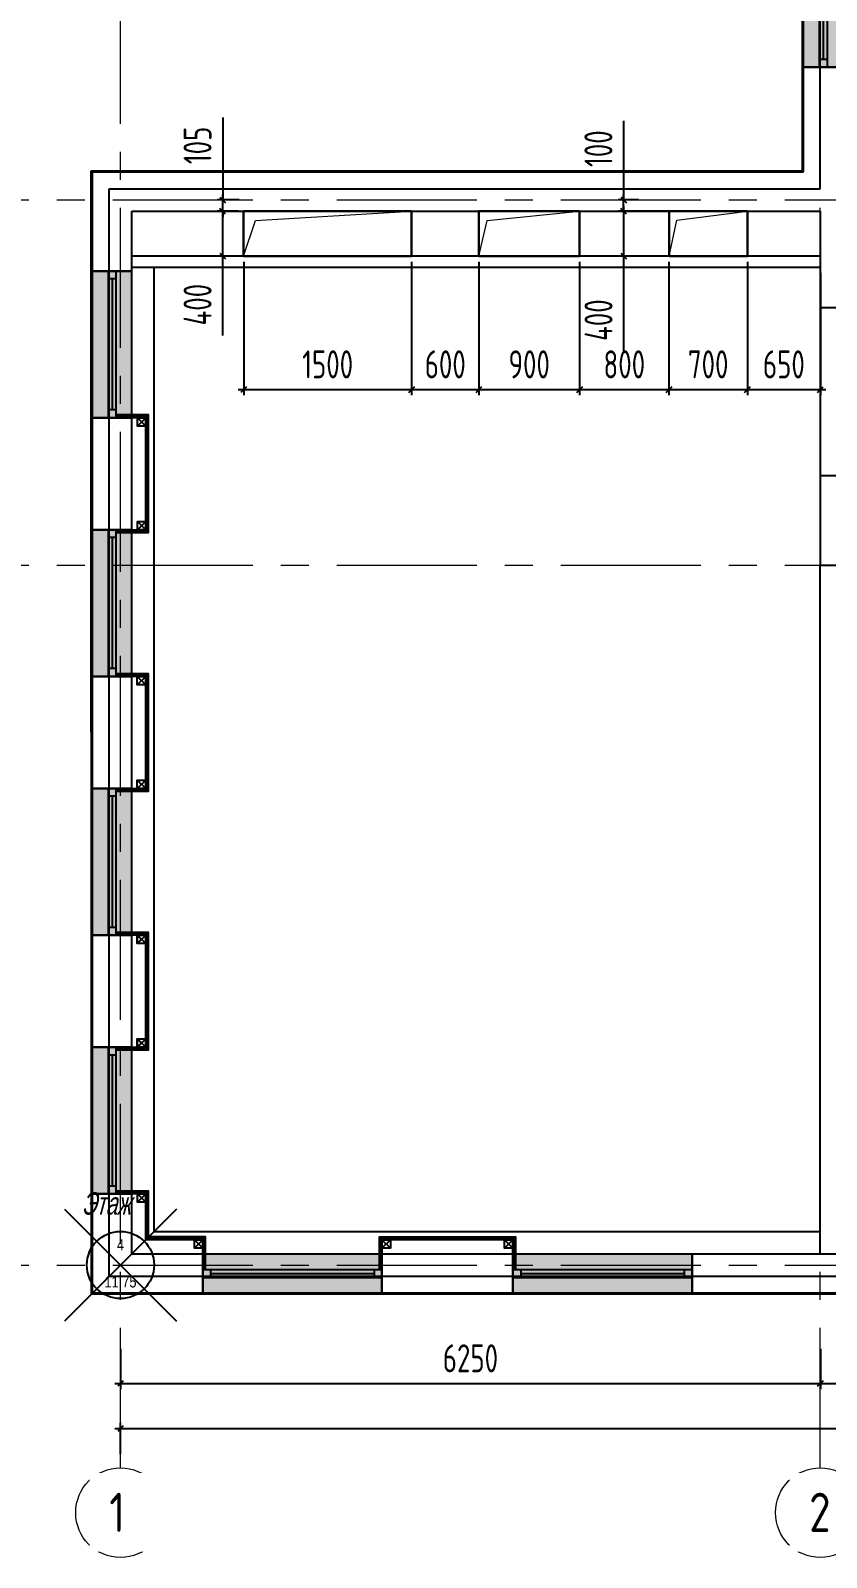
# Model space of a CAD drawing. Header units: millimetres. Extents: x -185251 to 7892985, y -102157 to 319855.
# Drawn here: x -169419 to -162312, y 184578 to 198212 of the extents above; entities that cross this region are included whole.
import ezdxf
from ezdxf.enums import TextEntityAlignment as Align

# ---------------------------------------------------------------- set-up
doc = ezdxf.new("R2010")
doc.units = ezdxf.units.MM
doc.header["$LTSCALE"] = 10
doc.linetypes.add('CENTER', pattern=[2, 1.25, -0.25, 0.25, -0.25])
for name, color, linetype, lineweight in [('013', 7, 'Continuous', 13), ('АР_Оси', 142, 'Continuous', 9), ('АР_Оси размеры', 142, 'Continuous', 9)]:
    doc.layers.add(name, color=color, linetype=linetype, lineweight=lineweight)
doc.layers.add('Aks_реперные_точки', color=7, linetype='Continuous')
doc.layers.add('Архитектура', color=251, linetype='Continuous')
doc.layers.get('0').off()
doc.layers.get('0').freeze()
doc.styles.add('Aks_ВЫНОСКИ', font='ARIALN.TTF', dxfattribs={"width": 0.8, "oblique": 15})
doc.styles.add('ГОСТ 2.304', font='isocpeur.ttf', dxfattribs={"width": 0.7})
doc.dimstyles.new('СПДС', dxfattribs={"dimscale": 100, "dimtxt": 2.5, "dimasz": 0.5, "dimexe": 0.5, "dimexo": 1, "dimgap": 1, "dimtad": 1, "dimdec": 0, "dimrnd": 5, "dimtxsty": 'ГОСТ 2.304', "dimblk": 'OBLIQUE', "dimcen": 2.5, "dimdle": 0.5, "dimadec": 0, "dimazin": 2, "dimtfac": 0.75, "dimtdec": 0, "dimtmove": 1, "dimatfit": 3, "dimfxl": 1, "dimtolj": 1, "dimarcsym": 1})

# ---------------------------------------------------------------- blocks, each defined once
blk = doc.blocks.new('_Oblique')
at = {"color": 0, "linetype": 'ByBlock', "lineweight": -2}
blk.add_line((-0.5, -0.5), (0.5, 0.5), dxfattribs=at)
blk = doc.blocks.new('*D289')
at = {"layer": 'Defpoints', "color": 0, "ltscale": 100, "transparency": 16777216}
for p in [(-168616, 186541), (-162366, 186541), (-162366, 186131)]:
    blk.add_point(p, dxfattribs=at)
at = {"layer": 'АР_Оси размеры', "color": 0, "lineweight": -2, "ltscale": 100, "transparency": 16777216}
for p, q in [((-168616, 186441), (-168616, 186081)), ((-162366, 186441), (-162366, 186081)), ((-168666, 186131), (-162316, 186131))]:
    blk.add_line(p, q, dxfattribs=at)
at = {"layer": 'АР_Оси размеры', "color": 0, "lineweight": -2, "ltscale": 100, "transparency": 16777216, "xscale": 50, "yscale": 50, "zscale": 50, "rotation": 180}
blk.add_blockref('_Oblique', (-168616, 186131), dxfattribs=at)
at = {"layer": 'АР_Оси размеры', "color": 0, "lineweight": -2, "ltscale": 100, "transparency": 16777216, "xscale": 50, "yscale": 50, "zscale": 50}
blk.add_blockref('_Oblique', (-162366, 186131), dxfattribs=at)
at = {"layer": 'АР_Оси размеры', "color": 0, "ltscale": 100, "transparency": 16777216, "insert": (-165491, 186356), "char_height": 250, "attachment_point": 5, "style": 'ГОСТ 2.304'}
blk.add_mtext('\\A1;6250', dxfattribs=at)
blk = doc.blocks.new('*D290')
at = {"layer": 'Defpoints', "color": 0, "ltscale": 100, "transparency": 16777216}
for p in [(-155716, 186954), (-162366, 186541), (-155716, 186131)]:
    blk.add_point(p, dxfattribs=at)
at = {"layer": 'АР_Оси размеры', "color": 0, "lineweight": -2, "ltscale": 100, "transparency": 16777216}
for p, q in [((-155716, 186854), (-155716, 186081)), ((-162366, 186441), (-162366, 186081)), ((-162416, 186131), (-155666, 186131))]:
    blk.add_line(p, q, dxfattribs=at)
at = {"layer": 'АР_Оси размеры', "color": 0, "lineweight": -2, "ltscale": 100, "transparency": 16777216, "xscale": 50, "yscale": 50, "zscale": 50, "rotation": 180}
blk.add_blockref('_Oblique', (-162366, 186131), dxfattribs=at)
at = {"layer": 'АР_Оси размеры', "color": 0, "lineweight": -2, "ltscale": 100, "transparency": 16777216, "xscale": 50, "yscale": 50, "zscale": 50}
blk.add_blockref('_Oblique', (-155716, 186131), dxfattribs=at)
at = {"layer": 'АР_Оси размеры', "color": 0, "ltscale": 100, "transparency": 16777216, "insert": (-159041, 186356), "char_height": 250, "attachment_point": 5, "style": 'ГОСТ 2.304'}
blk.add_mtext('\\A1;6650', dxfattribs=at)
blk = doc.blocks.new('*D301')
at = {"layer": 'Defpoints', "color": 0, "ltscale": 100, "transparency": 16777216}
for p in [(-100201, 185729), (-168616, 185403), (-100201, 185403)]:
    blk.add_point(p, dxfattribs=at)
at = {"layer": 'АР_Оси размеры', "color": 0, "lineweight": -2, "ltscale": 100, "transparency": 16777216}
for p, q in [((-168666, 185729), (-100151, 185729)), ((-168616, 185503), (-168616, 185779)), ((-100201, 185503), (-100201, 185779))]:
    blk.add_line(p, q, dxfattribs=at)
at = {"layer": 'АР_Оси размеры', "color": 0, "lineweight": -2, "ltscale": 100, "transparency": 16777216, "xscale": 50, "yscale": 50, "zscale": 50, "rotation": 180}
blk.add_blockref('_Oblique', (-168616, 185729), dxfattribs=at)
at = {"layer": 'АР_Оси размеры', "color": 0, "lineweight": -2, "ltscale": 100, "transparency": 16777216, "xscale": 50, "yscale": 50, "zscale": 50}
blk.add_blockref('_Oblique', (-100201, 185729), dxfattribs=at)
at = {"layer": 'АР_Оси размеры', "color": 0, "ltscale": 100, "transparency": 16777216, "insert": (-134409, 185954), "char_height": 250, "attachment_point": 5, "style": 'ГОСТ 2.304'}
blk.add_mtext('\\A1;68415', dxfattribs=at)
blk = doc.blocks.new('A$Ce02d65bd')
at = {"ltscale": 100}
for points in [[(0, 0), (0, 75), (75, 75), (75, 0), (0, 0)], [(0, 0), (75, 75)], [(0, 75), (75, 0)]]:
    blk.add_lwpolyline(points, dxfattribs=at)
blk = doc.blocks.new('*U40')
at = {"true_color": 0xffffff}
h = blk.add_hatch(color=7, dxfattribs=at)
h.dxf.hatch_style = 1
h.paths.add_polyline_path([(-1600, -140), (0, -140), (0, 220), (-1600, 220)])
at = {"lineweight": 30}
for p, q in [((-1600, -140), (-1600, 220)), ((0, -140), (0, 220))]:
    blk.add_line(p, q, dxfattribs=at)
for p, q in [((0, 220), (-1600, 220)), ((-1600, 70), (0, 70)), ((-1600, 0), (0, 0)), ((-1530, 0), (-1530, 70)), ((-1530, 35), (-70, 35)), ((-70, 0), (-70, 70)), ((-1600, -140), (0, -140)), ((-1600, -140), (-1600, -140)), ((-1600, -140), (-1600, -140)), ((0, -140), (0, -140)), ((0, -140), (0, -140))]:
    blk.add_line(p, q)
blk = doc.blocks.new('*U104')
at = {"true_color": 0xffffff}
h = blk.add_hatch(color=7, dxfattribs=at)
h.dxf.hatch_style = 1
h.paths.add_polyline_path([(-1310, 140), (0, 140), (0, -220), (-1310, -220)])
at = {"lineweight": 30}
for p, q in [((-1310, 140), (-1310, -220)), ((0, 140), (0, -220))]:
    blk.add_line(p, q, dxfattribs=at)
for p, q in [((-1310, 140), (0, 140)), ((-1310, 140), (-1310, 140)), ((-1310, 140), (-1310, 140)), ((0, 140), (0, 140)), ((0, 140), (0, 140)), ((-1310, 0), (0, 0)), ((-1310, -70), (0, -70)), ((-1240, 0), (-1240, -70)), ((-1240, -35), (-70, -35)), ((-70, 0), (-70, -70)), ((0, -220), (-1310, -220))]:
    blk.add_line(p, q)
blk = doc.blocks.new('*U103')
at = {"true_color": 0xffffff}
h = blk.add_hatch(color=7, dxfattribs=at)
h.dxf.hatch_style = 1
h.paths.add_polyline_path([(-1600, 140), (0, 140), (0, -220), (-1600, -220)])
at = {"lineweight": 30}
for p, q in [((-1600, 140), (-1600, -220)), ((0, 140), (0, -220))]:
    blk.add_line(p, q, dxfattribs=at)
for p, q in [((-1600, 140), (0, 140)), ((-1600, 140), (-1600, 140)), ((-1600, 140), (-1600, 140)), ((0, 140), (0, 140)), ((0, 140), (0, 140)), ((-1600, 0), (0, 0)), ((-1600, -70), (0, -70)), ((-1530, 0), (-1530, -70)), ((-1530, -35), (-70, -35)), ((-70, 0), (-70, -70)), ((0, -220), (-1600, -220))]:
    blk.add_line(p, q)
blk = doc.blocks.new('Aks_Реперная_Точка')
at = {"layer": 'Aks_реперные_точки', "linetype": 'ByBlock'}
for p, q in [((5, 5), (-5, -5)), ((-5, 5), (5, -5))]:
    blk.add_line(p, q, dxfattribs=at)
blk.add_circle((0, 0), 3, dxfattribs=at)
at = {"layer": 'Aks_реперные_точки', "linetype": 'ByBlock', "style": 'Aks_ВЫНОСКИ', "oblique": 15, "width": 0.8}
blk.add_text('Этаж', height=2, dxfattribs=at).set_placement((-3.5, 4.5))
at = {"layer": 'Aks_реперные_точки', "linetype": 'ByBlock', "style": 'Aks_ВЫНОСКИ'}
blk.add_attdef('Floor', text='', height=1, dxfattribs=at).set_placement((0, 1), align=Align.BOTTOM_CENTER)
blk.add_attdef('Elevation', text='', height=1, dxfattribs=at).set_placement((0, -1), align=Align.TOP_CENTER)
blk = doc.blocks.new('*D485')
at = {"layer": '013', "color": 0, "linetype": 'ByBlock', "lineweight": -2, "transparency": 16777216}
for p, q in [((-167516, 196148), (-167516, 194956)), ((-166016, 196148), (-166016, 194956)), ((-167566, 195006), (-165966, 195006))]:
    blk.add_line(p, q, dxfattribs=at)
at = {"layer": 'Defpoints', "color": 0, "linetype": 'ByBlock', "transparency": 16777216}
for p in [(-167516, 196198), (-166016, 196198), (-166016, 195006)]:
    blk.add_point(p, dxfattribs=at)
at = {"layer": '013', "color": 0, "linetype": 'ByBlock', "lineweight": -2, "transparency": 16777216, "xscale": 50, "yscale": 50, "zscale": 50, "rotation": 180}
blk.add_blockref('_Oblique', (-167516, 195006), dxfattribs=at)
at = {"layer": '013', "color": 0, "linetype": 'ByBlock', "lineweight": -2, "transparency": 16777216, "xscale": 50, "yscale": 50, "zscale": 50}
blk.add_blockref('_Oblique', (-166016, 195006), dxfattribs=at)
at = {"layer": '013', "color": 0, "linetype": 'ByBlock', "transparency": 16777216, "insert": (-166766, 195231), "char_height": 250, "attachment_point": 5, "style": 'ГОСТ 2.304'}
blk.add_mtext('\\A1;1500', dxfattribs=at)
blk = doc.blocks.new('*D486')
at = {"layer": '013', "color": 0, "linetype": 'ByBlock', "lineweight": -2, "transparency": 16777216}
for p, q in [((-167703, 196148), (-167703, 196648)), ((-167566, 196598), (-167753, 196598)), ((-167566, 196198), (-167753, 196198)), ((-167703, 195489), (-167703, 196198))]:
    blk.add_line(p, q, dxfattribs=at)
at = {"layer": 'Defpoints', "color": 0, "linetype": 'ByBlock', "transparency": 16777216}
for p in [(-167703, 196598), (-167516, 196598), (-167516, 196198)]:
    blk.add_point(p, dxfattribs=at)
at = {"layer": '013', "color": 0, "linetype": 'ByBlock', "lineweight": -2, "transparency": 16777216, "xscale": 50, "yscale": 50, "zscale": 50}
for p, rotation in [((-167703, 196598), 90), ((-167703, 196198), 270)]:
    blk.add_blockref('_Oblique', p, dxfattribs=dict(at, rotation=rotation))
at = {"layer": '013', "color": 0, "linetype": 'ByBlock', "transparency": 16777216, "insert": (-167928, 195764), "char_height": 250, "attachment_point": 5, "rotation": 90, "style": 'ГОСТ 2.304'}
blk.add_mtext('\\A1;400', dxfattribs=at)
blk = doc.blocks.new('*D487')
at = {"layer": '013', "color": 0, "linetype": 'ByBlock', "lineweight": -2, "transparency": 16777216}
for p, q in [((-165416, 196148), (-165416, 194956)), ((-164516, 196148), (-164516, 194956)), ((-165466, 195006), (-164466, 195006))]:
    blk.add_line(p, q, dxfattribs=at)
at = {"layer": 'Defpoints', "color": 0, "linetype": 'ByBlock', "transparency": 16777216}
for p in [(-165416, 196198), (-164516, 196198), (-164516, 195006)]:
    blk.add_point(p, dxfattribs=at)
at = {"layer": '013', "color": 0, "linetype": 'ByBlock', "lineweight": -2, "transparency": 16777216, "xscale": 50, "yscale": 50, "zscale": 50, "rotation": 180}
blk.add_blockref('_Oblique', (-165416, 195006), dxfattribs=at)
at = {"layer": '013', "color": 0, "linetype": 'ByBlock', "lineweight": -2, "transparency": 16777216, "xscale": 50, "yscale": 50, "zscale": 50}
blk.add_blockref('_Oblique', (-164516, 195006), dxfattribs=at)
at = {"layer": '013', "color": 0, "linetype": 'ByBlock', "transparency": 16777216, "insert": (-164966, 195231), "char_height": 250, "attachment_point": 5, "style": 'ГОСТ 2.304'}
blk.add_mtext('\\A1;900', dxfattribs=at)
blk = doc.blocks.new('*D488')
at = {"layer": '013', "color": 0, "linetype": 'ByBlock', "lineweight": -2, "transparency": 16777216}
for p, q in [((-163718, 196148), (-163718, 194956)), ((-163018, 196148), (-163018, 194956)), ((-163768, 195006), (-162968, 195006))]:
    blk.add_line(p, q, dxfattribs=at)
at = {"layer": 'Defpoints', "color": 0, "linetype": 'ByBlock', "transparency": 16777216}
for p in [(-163718, 196198), (-163018, 196198), (-163018, 195006)]:
    blk.add_point(p, dxfattribs=at)
at = {"layer": '013', "color": 0, "linetype": 'ByBlock', "lineweight": -2, "transparency": 16777216, "xscale": 50, "yscale": 50, "zscale": 50, "rotation": 180}
blk.add_blockref('_Oblique', (-163718, 195006), dxfattribs=at)
at = {"layer": '013', "color": 0, "linetype": 'ByBlock', "lineweight": -2, "transparency": 16777216, "xscale": 50, "yscale": 50, "zscale": 50}
blk.add_blockref('_Oblique', (-163018, 195006), dxfattribs=at)
at = {"layer": '013', "color": 0, "linetype": 'ByBlock', "transparency": 16777216, "insert": (-163368, 195231), "char_height": 250, "attachment_point": 5, "style": 'ГОСТ 2.304'}
blk.add_mtext('\\A1;700', dxfattribs=at)
blk = doc.blocks.new('*D489')
at = {"layer": '013', "color": 0, "linetype": 'ByBlock', "lineweight": -2, "transparency": 16777216}
for p, q in [((-164122, 196148), (-164122, 196648)), ((-163068, 196598), (-164172, 196598)), ((-163068, 196198), (-164172, 196198)), ((-164122, 195351), (-164122, 196198))]:
    blk.add_line(p, q, dxfattribs=at)
at = {"layer": 'Defpoints', "color": 0, "linetype": 'ByBlock', "transparency": 16777216}
for p in [(-164122, 196598), (-163018, 196598), (-163018, 196198)]:
    blk.add_point(p, dxfattribs=at)
at = {"layer": '013', "color": 0, "linetype": 'ByBlock', "lineweight": -2, "transparency": 16777216, "xscale": 50, "yscale": 50, "zscale": 50}
for p, rotation in [((-164122, 196598), 90), ((-164122, 196198), 270)]:
    blk.add_blockref('_Oblique', p, dxfattribs=dict(at, rotation=rotation))
at = {"layer": '013', "color": 0, "linetype": 'ByBlock', "transparency": 16777216, "insert": (-164347, 195626), "char_height": 250, "attachment_point": 5, "rotation": 90, "style": 'ГОСТ 2.304'}
blk.add_mtext('\\A1;400', dxfattribs=at)
blk = doc.blocks.new('*D580')
at = {"layer": '013', "color": 0, "linetype": 'ByBlock', "lineweight": -2, "transparency": 16777216}
for p, q in [((-167703, 197435), (-167703, 196699)), ((-167703, 196699), (-167703, 196749)), ((-167555, 196699), (-167753, 196699)), ((-167703, 196596), (-167703, 196699)), ((-167703, 196596), (-167703, 196699)), ((-167566, 196596), (-167753, 196596)), ((-167703, 196596), (-167703, 196546))]:
    blk.add_line(p, q, dxfattribs=at)
at = {"layer": 'Defpoints', "color": 0, "linetype": 'ByBlock', "transparency": 16777216}
for p in [(-167703, 196699), (-167505, 196699), (-167516, 196596)]:
    blk.add_point(p, dxfattribs=at)
at = {"layer": '013', "color": 0, "linetype": 'ByBlock', "lineweight": -2, "transparency": 16777216, "xscale": 50, "yscale": 50, "zscale": 50}
for p, rotation in [((-167703, 196699), 270), ((-167703, 196596), 90)]:
    blk.add_blockref('_Oblique', p, dxfattribs=dict(at, rotation=rotation))
at = {"layer": '013', "color": 0, "linetype": 'ByBlock', "transparency": 16777216, "insert": (-167928, 197186), "char_height": 250, "attachment_point": 5, "rotation": 90, "style": 'ГОСТ 2.304'}
blk.add_mtext('\\A1;105', dxfattribs=at)
blk = doc.blocks.new('*D581')
at = {"layer": '013', "color": 0, "linetype": 'ByBlock', "lineweight": -2, "transparency": 16777216}
for p, q in [((-166016, 196148), (-166016, 194956)), ((-165416, 196148), (-165416, 194956)), ((-166066, 195006), (-165366, 195006))]:
    blk.add_line(p, q, dxfattribs=at)
at = {"layer": 'Defpoints', "color": 0, "linetype": 'ByBlock', "transparency": 16777216}
for p in [(-166016, 196198), (-165416, 196198), (-165416, 195006)]:
    blk.add_point(p, dxfattribs=at)
at = {"layer": '013', "color": 0, "linetype": 'ByBlock', "lineweight": -2, "transparency": 16777216, "xscale": 50, "yscale": 50, "zscale": 50, "rotation": 180}
blk.add_blockref('_Oblique', (-166016, 195006), dxfattribs=at)
at = {"layer": '013', "color": 0, "linetype": 'ByBlock', "lineweight": -2, "transparency": 16777216, "xscale": 50, "yscale": 50, "zscale": 50}
blk.add_blockref('_Oblique', (-165416, 195006), dxfattribs=at)
at = {"layer": '013', "color": 0, "linetype": 'ByBlock', "transparency": 16777216, "insert": (-165716, 195231), "char_height": 250, "attachment_point": 5, "style": 'ГОСТ 2.304'}
blk.add_mtext('\\A1;600', dxfattribs=at)
blk = doc.blocks.new('*D582')
at = {"layer": '013', "color": 0, "linetype": 'ByBlock', "lineweight": -2, "transparency": 16777216}
for p, q in [((-164516, 196148), (-164516, 194956)), ((-163718, 196148), (-163718, 194956)), ((-164566, 195006), (-163668, 195006))]:
    blk.add_line(p, q, dxfattribs=at)
at = {"layer": 'Defpoints', "color": 0, "linetype": 'ByBlock', "transparency": 16777216}
for p in [(-164516, 196198), (-163718, 196198), (-163718, 195006)]:
    blk.add_point(p, dxfattribs=at)
at = {"layer": '013', "color": 0, "linetype": 'ByBlock', "lineweight": -2, "transparency": 16777216, "xscale": 50, "yscale": 50, "zscale": 50, "rotation": 180}
blk.add_blockref('_Oblique', (-164516, 195006), dxfattribs=at)
at = {"layer": '013', "color": 0, "linetype": 'ByBlock', "lineweight": -2, "transparency": 16777216, "xscale": 50, "yscale": 50, "zscale": 50}
blk.add_blockref('_Oblique', (-163718, 195006), dxfattribs=at)
at = {"layer": '013', "color": 0, "linetype": 'ByBlock', "transparency": 16777216, "insert": (-164117, 195231), "char_height": 250, "attachment_point": 5, "style": 'ГОСТ 2.304'}
blk.add_mtext('\\A1;800', dxfattribs=at)
blk = doc.blocks.new('*D583')
at = {"layer": '013', "color": 0, "linetype": 'ByBlock', "lineweight": -2, "transparency": 16777216}
for p, q in [((-163018, 196148), (-163018, 194956)), ((-162366, 196047), (-162366, 194956)), ((-163068, 195006), (-162316, 195006))]:
    blk.add_line(p, q, dxfattribs=at)
at = {"layer": 'Defpoints', "color": 0, "linetype": 'ByBlock', "transparency": 16777216}
for p in [(-163018, 196198), (-162366, 196097), (-162366, 195006)]:
    blk.add_point(p, dxfattribs=at)
at = {"layer": '013', "color": 0, "linetype": 'ByBlock', "lineweight": -2, "transparency": 16777216, "xscale": 50, "yscale": 50, "zscale": 50, "rotation": 180}
blk.add_blockref('_Oblique', (-163018, 195006), dxfattribs=at)
at = {"layer": '013', "color": 0, "linetype": 'ByBlock', "lineweight": -2, "transparency": 16777216, "xscale": 50, "yscale": 50, "zscale": 50}
blk.add_blockref('_Oblique', (-162366, 195006), dxfattribs=at)
at = {"layer": '013', "color": 0, "linetype": 'ByBlock', "transparency": 16777216, "insert": (-162692, 195231), "char_height": 250, "attachment_point": 5, "style": 'ГОСТ 2.304'}
blk.add_mtext('\\A1;650', dxfattribs=at)
blk = doc.blocks.new('*D584')
at = {"layer": '013', "color": 0, "linetype": 'ByBlock', "lineweight": -2, "transparency": 16777216}
for p, q in [((-164123, 197406), (-164123, 196699)), ((-164123, 196699), (-164123, 196749)), ((-163991, 196699), (-164173, 196699)), ((-164123, 196598), (-164123, 196699)), ((-164123, 196598), (-164123, 196699)), ((-163768, 196598), (-164173, 196598)), ((-164123, 196598), (-164123, 196548))]:
    blk.add_line(p, q, dxfattribs=at)
at = {"layer": 'Defpoints', "color": 0, "linetype": 'ByBlock', "transparency": 16777216}
for p in [(-164123, 196699), (-163941, 196699), (-163718, 196598)]:
    blk.add_point(p, dxfattribs=at)
at = {"layer": '013', "color": 0, "linetype": 'ByBlock', "lineweight": -2, "transparency": 16777216, "xscale": 50, "yscale": 50, "zscale": 50}
for p, rotation in [((-164123, 196699), 270), ((-164123, 196598), 90)]:
    blk.add_blockref('_Oblique', p, dxfattribs=dict(at, rotation=rotation))
at = {"layer": '013', "color": 0, "linetype": 'ByBlock', "transparency": 16777216, "insert": (-164348, 197157), "char_height": 250, "attachment_point": 5, "rotation": 90, "style": 'ГОСТ 2.304'}
blk.add_mtext('\\A1;100', dxfattribs=at)

msp = doc.modelspace()

# ---------------------------------------------------------------- linework, layer by layer
at = {"layer": '013', "color": 1, "linetype": 'ByBlock', "lineweight": 30}
for points in [[(-167516.3, 196198.1), (-166016.3, 196198.1), (-166016.3, 196598.1), (-167516.3, 196598.1)], [(-165416.3, 196198.1), (-164516.3, 196198.1), (-164516.3, 196598.1), (-165416.3, 196598.1)], [(-163717.7, 196198.1), (-163017.7, 196198.1), (-163017.7, 196598.1), (-163717.7, 196598.1)]]:
    msp.add_lwpolyline(points, close=True, dxfattribs=at)
at = {"layer": '013', "color": 1, "linetype": 'ByBlock'}
for points in [[(-167516.3, 196198.1), (-167411.1, 196514.8), (-166016.3, 196598.1)], [(-165416.3, 196197), (-165341.5, 196514.7), (-164516.3, 196598.1)], [(-163717.7, 196198.1), (-163647.4, 196519.5), (-163017.7, 196598.1)]]:
    msp.add_lwpolyline(points, dxfattribs=at)
at = {"layer": 'АР_Оси', "linetype": 'CENTER', "ltscale": 100}
for p, q in [((-162366.3, 185378), (-162366.3, 219261.9)), ((-168616.3, 185378), (-168616.3, 199856.1)), ((-172683.5, 196699.2), (-97582.9, 196699.2)), ((-172683.5, 193439.2), (-97582.9, 193439.2)), ((-172683.5, 187189.2), (-97582.9, 187189.2))]:
    msp.add_line(p, q, dxfattribs=at)
at = {"layer": 'АР_Оси', "ltscale": 0.5}
for centre in [(-168616.3, 184978), (-162366.3, 184978)]:
    msp.add_circle(centre, 400, dxfattribs=at)
at = {"layer": 'Архитектура', "lineweight": 25, "transparency": 33554684}
for p, q in [((-162526.3, 196959.2), (-162526.3, 214829.2)), ((-162516.3, 196949.2), (-162516.3, 214819.2)), ((-162366.3, 196799.2), (-162366.3, 214669.2)), ((-168876.7, 196959.2), (-162526.3, 196959.2)), ((-168866.7, 196949.2), (-162516.3, 196949.2)), ((-168716.3, 187089.2), (-168716.3, 196799.2)), ((-168716.3, 196799.2), (-162366.3, 196799.2)), ((-168516.3, 187289.2), (-168516.3, 196599.2)), ((-168516.3, 196599.2), (-162366.3, 196599.2)), ((-162366.3, 196599.2), (-162366.3, 195739.2)), ((-162366.3, 196197), (-168516.3, 196197)), ((-162366.3, 196097), (-168516.3, 196097)), ((-168316.3, 187489.2), (-168316.3, 196097)), ((-162366.3, 195739.2), (-162066.3, 195739.2)), ((-162366.3, 195739.2), (-162366.3, 194039.2)), ((-162366.3, 194239.2), (-162366.3, 193439.2)), ((-162366.3, 194239.2), (-162066.3, 194239.2)), ((-162366.3, 193439.2), (-159252.4, 193439.2)), ((-168316.3, 187489.2), (-162366.3, 187489.2)), ((-168516.3, 187289.2), (-155816.3, 187289.2)), ((-168716.3, 187089.2), (-155616.3, 187089.2))]:
    msp.add_line(p, q, dxfattribs=at)
for points in [[(-168876.3, 186929.2), (-168876.7, 196959.2)], [(-168866.3, 186939.2), (-168866.7, 196949.2)], [(-168656.4, 193729.2), (-168365.7, 193729.2), (-168365.7, 194779.2), (-168656.4, 194779.2)], [(-168656.4, 193729.2), (-168365.7, 193729.2), (-168365.7, 194779.2), (-168656.4, 194779.2)], [(-168656.4, 193741.7), (-168378.2, 193741.7), (-168378.2, 194766.7), (-168656.4, 194766.7)], [(-168656.4, 193741.7), (-168378.2, 193741.7), (-168378.2, 194766.7), (-168656.4, 194766.7)], [(-168656.4, 193754.2), (-168390.7, 193754.2), (-168390.7, 194754.2), (-168656.4, 194754.2)], [(-168656.4, 193754.2), (-168390.7, 193754.2), (-168390.7, 194754.2), (-168656.4, 194754.2)], [(-162366.3, 187289.2), (-162366.3, 193439.2)], [(-168702.1, 191444.2), (-168390.8, 191444.2), (-168390.8, 192444.2), (-168768.6, 192444.2)], [(-168656.5, 191419.2), (-168365.8, 191419.2), (-168365.8, 192469.2), (-168656.5, 192469.2)], [(-168656.5, 191419.2), (-168365.8, 191419.2), (-168365.8, 192469.2), (-168656.5, 192469.2)], [(-168656.5, 191431.7), (-168378.3, 191431.7), (-168378.3, 192456.7), (-168656.5, 192456.7)], [(-168656.5, 191431.7), (-168378.3, 191431.7), (-168378.3, 192456.7), (-168656.5, 192456.7)], [(-168656.5, 191444.2), (-168390.8, 191444.2), (-168390.8, 192444.2), (-168656.5, 192444.2)], [(-168702, 189134.2), (-168390.7, 189134.2), (-168390.7, 190134.2), (-168768.5, 190134.2)], [(-168656.5, 189109.2), (-168365.8, 189109.2), (-168365.8, 190159.2), (-168656.5, 190159.2)], [(-168656.5, 189121.7), (-168378.3, 189121.7), (-168378.3, 190146.7), (-168656.5, 190146.7)], [(-168656.5, 189134.2), (-168390.8, 189134.2), (-168390.8, 190134.2), (-168656.5, 190134.2)], [(-168656.4, 189109.2), (-168365.7, 189109.2), (-168365.7, 190159.2), (-168656.4, 190159.2)], [(-168656.4, 189121.7), (-168378.2, 189121.7), (-168378.2, 190146.7), (-168656.4, 190146.7)], [(-167881.3, 187149.3), (-167881.3, 187415), (-168390.6, 187415), (-168390.6, 187824.2), (-168656.4, 187824.2)], [(-167881.3, 187149.3), (-167881.3, 187415), (-168390.6, 187415), (-168390.6, 187824.2), (-168656.4, 187824.2)], [(-167856.3, 187149.3), (-167856.3, 187440), (-168365.6, 187440), (-168365.6, 187849.2), (-168656.3, 187849.2)], [(-167856.3, 187149.3), (-167856.3, 187440), (-168365.6, 187440), (-168365.6, 187849.2), (-168656.3, 187849.2)], [(-167868.8, 187149.3), (-167868.8, 187427.5), (-168378.1, 187427.5), (-168378.1, 187836.7), (-168656.3, 187836.7)], [(-167868.8, 187149.3), (-167868.8, 187427.5), (-168378.1, 187427.5), (-168378.1, 187836.7), (-168656.3, 187836.7)], [(-165086.3, 187149.2), (-165086.3, 187438.4), (-166306.3, 187438.4), (-166306.3, 187149.2)], [(-165098.8, 187149.2), (-165098.8, 187425.9), (-166293.8, 187425.9), (-166293.8, 187149.2)], [(-165111.3, 187168.9), (-165111.3, 187413.4), (-166281.3, 187413.4), (-166281.3, 187206.5)], [(-155456.3, 186929.2), (-168876.3, 186929.2)], [(-155466.3, 186939.2), (-168866.3, 186939.2)]]:
    msp.add_lwpolyline(points, dxfattribs=at)

# ---------------------------------------------------------------- block references
at = {"layer": 'Aks_реперные_точки', "linetype": 'ByBlock', "xscale": 100, "yscale": 100, "zscale": 100}
msp.add_blockref('Aks_Реперная_Точка', (-168616.3, 187189.2), dxfattribs=at).add_auto_attribs({'Floor': '4', 'Elevation': '11.75'})
at = {"layer": 'Архитектура', "lineweight": 25, "transparency": 33554684}
for name, p, rotation in [('*U103', (-162306.3, 197884.2), 270), ('*U104', (-168656.4, 194754.2), 270), ('A$Ce02d65bd', (-168390.7, 194679.2), 90), ('A$Ce02d65bd', (-168390.7, 194679.2), 90), ('*U104', (-168656.4, 192444.2), 270), ('A$Ce02d65bd', (-168390.7, 193754.2), 90), ('A$Ce02d65bd', (-168390.7, 193754.2), 90), ('A$Ce02d65bd', (-168390.8, 192369.2), 90), ('A$Ce02d65bd', (-168390.8, 192369.2), 90), ('*U104', (-168656.4, 190134.2), 270), ('A$Ce02d65bd', (-168390.8, 191444.2), 90), ('A$Ce02d65bd', (-168390.8, 191444.2), 90), ('A$Ce02d65bd', (-168390.8, 190059.2), 90), ('A$Ce02d65bd', (-168390.7, 190059.2), 90), ('*U104', (-168656.4, 187824.2), 270), ('A$Ce02d65bd', (-168390.8, 189134.2), 90), ('A$Ce02d65bd', (-168390.7, 189134.2), 90), ('A$Ce02d65bd', (-168390.7, 187749.2), 90), ('A$Ce02d65bd', (-168390.6, 187749.2), 89.99999999999999), ('A$Ce02d65bd', (-168390.6, 187749.2), 89.99999999999999), ('A$Ce02d65bd', (-167881.3, 187415), 180), ('A$Ce02d65bd', (-167881.3, 187415), 180), ('A$Ce02d65bd', (-166206.3, 187413.4), 180), ('A$Ce02d65bd', (-165111.3, 187413.4), 180)]:
    msp.add_blockref(name, p, dxfattribs=dict(at, rotation=rotation))
at = {"layer": 'Архитектура', "lineweight": 25, "transparency": 33554684, "xscale": -1, "rotation": 180}
for p in [(-166281.3, 187149.2), (-163511.3, 187149.2)]:
    msp.add_blockref('*U40', p, dxfattribs=at)

# ---------------------------------------------------------------- dimensions: what is measured, and where the dimension line sits
at = {"layer": '013', "color": 1, "linetype": 'ByBlock'}
for base, p1, p2, picture, middle in [((-167703.5, 196699.2), (-167516.3, 196595.6), (-167504.7, 196699.2), '*D580', (-167599.7, 197186.2)), ((-164123.1, 196699.2), (-163717.7, 196598.1), (-163940.5, 196699.2), '*D584', (-164246, 197157.3)), ((-167703.5, 196598.1), (-167516.3, 196198.1), (-167516.3, 196598.1), '*D486', (-167906.5, 195764.3)), ((-164122, 196598.1), (-163017.7, 196198.1), (-163017.7, 196598.1), '*D489', (-164117, 195626.4))]:
    dim = msp.add_linear_dim(base=base, p1=p1, p2=p2, angle=90, dimstyle='СПДС', override={"dimasz": 0.5, "dimexe": 0.5, "dimexo": 0.5, "dimrnd": 5, "dimdle": 0.5}, dxfattribs=at)
    dim.commit()
    dim.dimension.update_dxf_attribs({"geometry": picture, "text_midpoint": middle, "dimtype": 160})
for base, p1, p2, picture, middle in [((-166016.3, 195005.5), (-167516.3, 196198.1), (-166016.3, 196198.1), '*D485', (-166766.3, 195230.5)), ((-165416.3, 195005.5), (-166016.3, 196198.1), (-165416.3, 196198.1), '*D581', (-165716.3, 195230.5)), ((-164516.3, 195005.5), (-165416.3, 196198.1), (-164516.3, 196198.1), '*D487', (-164966.3, 195230.5)), ((-163717.7, 195005.5), (-164516.3, 196198.1), (-163717.7, 196198.1), '*D582', (-164117, 195230.5)), ((-163017.7, 195005.5), (-163717.7, 196198.1), (-163017.7, 196198.1), '*D488', (-163367.7, 195230.5)), ((-162366.3, 195005.5), (-163017.7, 196198.1), (-162366.3, 196097), '*D583', (-162692, 195230.5))]:
    dim = msp.add_linear_dim(base=base, p1=p1, p2=p2, dimstyle='СПДС', override={"dimasz": 0.5, "dimexe": 0.5, "dimexo": 0.5, "dimrnd": 5, "dimdle": 0.5}, dxfattribs=at)
    dim.commit()
    dim.dimension.update_dxf_attribs({"geometry": picture, "text_midpoint": middle})
at = {"layer": 'АР_Оси размеры', "ltscale": 100}
for base, p1, p2, picture, middle in [((-155716.3, 186130.6), (-162366.3, 186540.6), (-155716.3, 186954.4), '*D290', (-159041.3, 186355.6)), ((-162366.3, 186130.6), (-168616.3, 186540.6), (-162366.3, 186540.6), '*D289', (-165491.3, 186355.6)), ((-100201.3, 185728.5), (-168616.3, 185403), (-100201.3, 185403), '*D301', (-134408.8, 185953.5))]:
    dim = msp.add_linear_dim(base=base, p1=p1, p2=p2, dimstyle='СПДС', dxfattribs=at)
    dim.commit()
    dim.dimension.update_dxf_attribs({"geometry": picture, "text_midpoint": middle})

# ---------------------------------------------------------------- next in the draw order: texts
at = {"layer": 'АР_Оси', "insert": (-168716.1, 185155.7), "char_height": 350, "attachment_point": 1, "line_spacing_factor": 1.149209, "style": 'ГОСТ 2.304', "bg_fill": 2}
msp.add_mtext('{\\W0.8;1}', dxfattribs=at)
at = {"layer": 'АР_Оси', "insert": (-162466.1, 185155.7), "char_height": 350, "width": 114.629, "attachment_point": 1, "line_spacing_factor": 1.149209, "style": 'ГОСТ 2.304', "bg_fill": 2}
msp.add_mtext('{\\W0.8;2}', dxfattribs=at)

doc.saveas('drawing.dxf')
